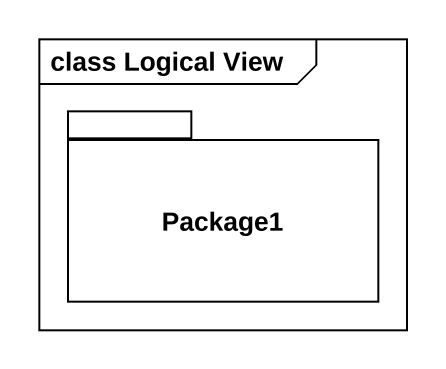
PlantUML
@startuml
mainframe class Logical View
package Package1 {
}
@enduml
